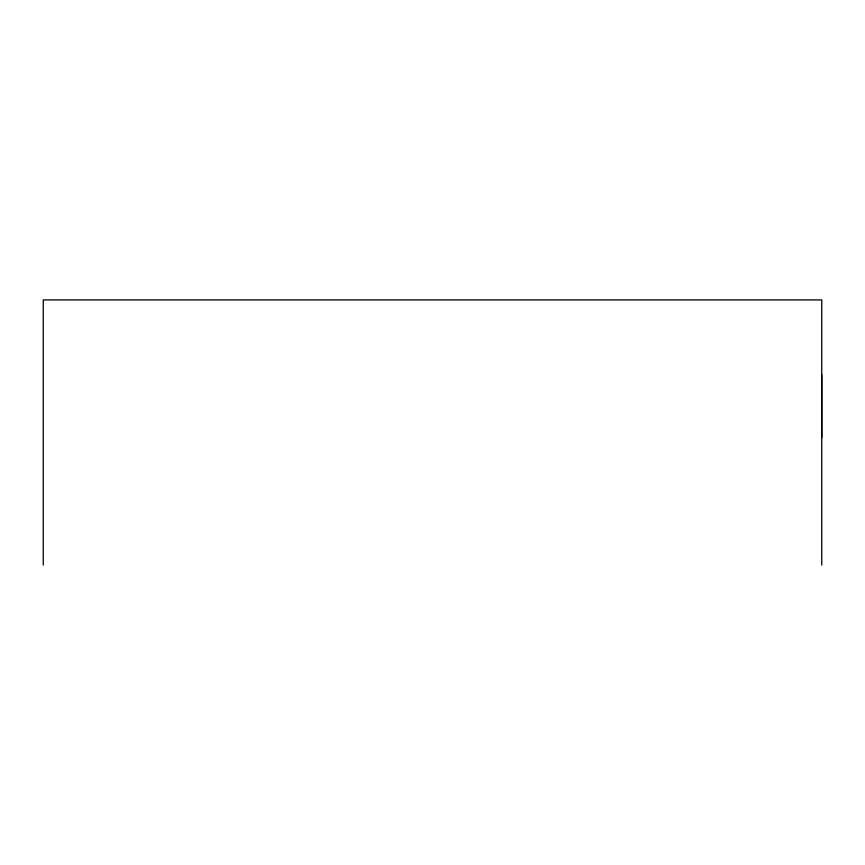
<?xml version="1.0" encoding="UTF-8"?>
<svg xmlns="http://www.w3.org/2000/svg" width="865" height="865" viewBox="0 0 865 865"><rect width="100%" height="100%" fill="white"/><g stroke="black" fill="none" stroke-linecap="round" stroke-linejoin="round"><path stroke-width="1.3" d="M821.75 437.571L821.75 374.761M821.75 565.083L821.75 299.917L43.25 299.917L43.25 565.083"/></g></svg>
